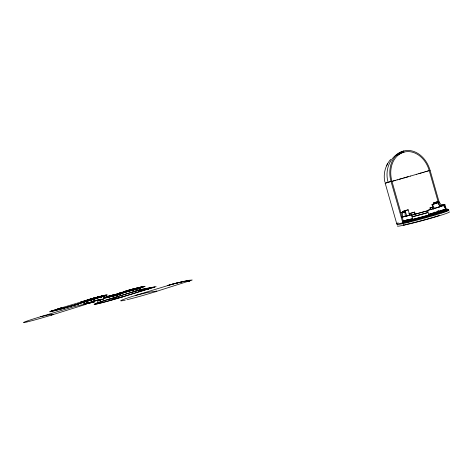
<?xml version="1.0" encoding="UTF-8"?>
<svg xmlns="http://www.w3.org/2000/svg" width="473" height="473" viewBox="0 0 473 473"><rect width="100%" height="100%" fill="white"/><g stroke="black" fill="none" stroke-linecap="round" stroke-linejoin="round"><path stroke-width="0.71" d="M402.588 212.897L402.635 211.466A23.561 0.751 -15.5 0 1 407.874 209.864L408.169 209.799L409.689 215.12M97.55 301.005L100.14 300.042A22.858 0.804 -16.3 0 0 100.205 299.935L103.54 298.96L97.627 301.035M402.428 217.006L402.576 212.489L403.02 212.353M390.68 159.377C385.306 165.491 382.988 174.188 384.91 182.135M387.689 163.587L386.506 165.905M50.954 311.317L57.824 308.97M83.52 301.372L83.059 301.662L83.526 301.679A28.634 0.905 -16.2 0 0 84.773 301.467L86.121 301.177M396.746 223.729L385.193 183.222L387.499 182.495M102.192 296.494L100.459 297.215M102.617 296.364L102.416 296.21A29.101 0.922 -16.3 0 0 101.086 296.423M104.007 295.944L103.9 295.791A28.504 0.905 -16.3 0 0 102.481 296.003M122.223 292.367L122.885 292.509A34.399 1.177 -16.1 0 0 124.813 292.166L125.812 291.953M102.008 296.547L101.908 296.364A27.623 0.875 -16.3 0 0 100.595 296.571M133.421 290.026L140.446 287.708L139.251 287.767A35.646 1.242 -16.2 0 0 137.856 288.027L136.39 288.37M438.838 210.461L437.927 210.745M437.927 207.328L436.277 207.801M104.291 297.623L103.309 298.114L104.267 298.138A42.558 1.46 -16.1 0 0 105.692 297.901L118.008 294.833M434.581 208.297A24.164 0.881 -15.4 0 1 428.254 210.16L427.604 210.414L428.733 214.375L429.378 214.115A24.158 0.993 -15.3 0 0 437.028 211.839L438.814 211.283A24.158 0.993 -15.3 0 0 443.621 209.651L445.477 209.125L444.36 205.211L442.509 205.737A24.164 0.881 -15.4 0 1 438.778 206.991M58.687 308.674L61.254 307.929L60.231 308.473L60.834 308.497A39.643 1.253 -16.2 0 0 61.898 308.331L63.311 308.053A33.104 1.052 -16.2 0 0 64.57 307.775L68.928 306.681M61.502 308.763L50.327 311.423A11.583 0.367 -16.3 0 1 50.652 311.287L58.806 308.668M104.078 297.712L105.101 297.322M104.214 297.659L109.322 296.057M408.737 213.879A24.164 0.881 -15.4 0 1 414.011 212.33L414.644 212.093L415.353 214.576M124.57 291.492L142.278 286.685A38.626 1.342 -16.2 0 1 143.952 286.372L145.134 286.336L135.266 289.535M105.124 297.393L103.818 297.996L104.77 298.002A40.069 1.378 -16.1 0 0 106.248 297.754L118.445 294.655M100.672 297.245L104.403 295.826L101.417 296.731A16.094 0.514 -16.2 0 1 100.666 297.068L101.151 296.943A11.695 0.372 -16.2 0 1 100.323 297.251L100.152 297.31M385.607 183.122L385.193 183.222L390.201 181.691M50.646 311.287A20.179 0.644 -16.3 0 0 51.084 311.618A20.298 0.644 -16.3 0 0 57.369 310.069L58.114 309.868A20.357 0.644 -16.3 0 0 75.408 304.908L78.76 303.82L78.352 303.914M103.025 296.441L104.846 295.643L104.273 295.619A30.745 0.976 -16.3 0 0 102.783 295.879L100.365 296.423M132.854 290.18L136.809 289.08M83.153 301.348L85.696 300.515M120.083 292.911L124.434 291.575M134.805 288.796L132.493 289.31A21.734 0.751 -16.2 0 0 132.215 289.381L129.496 290.233A25.507 0.881 -16.2 0 1 132.121 289.612L135.071 288.701M89.982 299.291L85.69 300.875L86.139 300.899A26.553 0.84 -16.2 0 0 87.399 300.68L88.735 300.39A19.99 0.633 -16.2 0 0 91.65 299.687L96.421 298.398M123.802 291.746L123.423 291.876L133.374 289.05L132.588 289.287M59.409 308.455L85.601 300.651M105.036 297.363L110.091 295.838M105.296 297.257L107.531 296.583L104.835 297.688L105.786 297.694A39.726 1.366 -16.1 0 0 107.265 297.446L113.437 296.027M85.761 300.597L85.105 300.781L85.447 300.698M98.13 297.127L95.227 298.02A20.918 0.662 -16.3 0 0 92.513 298.682L95.174 297.854A21.049 0.668 -16.3 0 1 97.521 297.275L98.13 297.127L97.787 297.245A27.458 0.875 -16.3 0 1 99.637 296.837L102.742 295.927L92.022 298.682L92.43 298.605A13.132 0.414 -16.2 0 1 94.641 298.02M127.397 290.67L124.854 291.705L125.942 291.64A32.294 1.106 -16.1 0 0 127.119 291.421L128.561 291.12A23.337 0.804 -16.1 0 0 131.937 290.321L135.225 289.458M80.457 302.277A11.458 0.361 -16.2 0 1 81.782 301.786L87.487 300.042M85.424 300.639L87.937 299.9M131.671 289.73L130.749 290.097L131.11 290.103A13.244 0.455 -16.1 0 0 131.725 289.99L136.969 288.512L136.591 288.53A13.498 0.467 -16.2 0 0 135.946 288.642L132.895 289.381M135.361 291.191L132.948 292.001M187.882 281.583L190.4 280.578L184.99 281.275M87.121 300.089L92.093 298.664M102.688 296.618L106.313 295.211L105.721 295.187A31.862 1.011 -16.3 0 0 104.155 295.465L99.401 296.66M124.387 291.557L125.599 291.173M401.618 217.19A25.353 0.928 -15.4 0 0 405.16 216.362L405.917 216.12M136.023 288.902L130.719 290.292A13.35 0.461 -16.1 0 1 130.105 290.404L129.744 290.398L131.618 289.742M126.959 299.722L127.184 299.669A24.708 1.076 -16.2 0 0 155.049 291.847L156.817 291.066L148.008 292.391L135.627 295.4A24.856 1.082 -16.2 0 0 128.023 297.83A25.128 1.094 -16.2 0 0 125.268 300.113L125.292 300.107M401.128 212.82A23.561 0.751 -15.5 0 0 405.113 211.874L405.491 211.756L406.875 216.604M434.007 204.159L433.623 202.811L433.978 202.698A23.561 0.751 -15.5 0 1 438.767 201.551L441.344 205.152L440.393 205.442M140.008 288.181L144.094 286.65L142.911 286.691A38.94 1.354 -16.2 0 0 141.238 286.999L132.481 289.174M100.276 297.369L105.911 295.335L105.313 295.306A32.01 1.017 -16.3 0 0 103.747 295.59M107.418 296.66L107.814 296.536M406.437 224.356L403.534 225.272L391.035 181.443A25.82 20.298 74 0 1 403.481 151.07A25.82 20.298 74 0 1 430.093 170.369L439.429 203.124M87.854 299.876L89.622 299.308M96.888 297.96L98.283 297.351A11.08 0.349 -16.2 0 0 97.71 297.458L91.005 299.486A10.985 0.349 -16.2 0 0 91.537 299.391L96.888 297.96L92.46 299.113A10.873 0.343 -16.2 0 1 91.928 299.208L93.423 298.569M188.355 281.435L190.95 280.406L182.767 281.737M155.073 291.841L192.245 279.998L188.721 280.341A60.863 2.661 -16.2 0 0 185.369 281.003L175.193 283.392M403.274 220.98L404.415 220.625M402.842 222.836L403.723 222.558A25.713 1.106 -15.3 0 0 434.054 214.571A25.713 1.106 -15.3 0 0 446.707 209.817M402.162 217.089L403.309 216.735M87.493 300.006L88.173 299.829M81.675 301.922A21.149 0.668 -16.2 0 0 81.374 302.105L81.965 301.922A18.624 0.585 -16.2 0 1 82.361 301.715M88.729 302.253L83.526 304.05A28.924 0.999 -16.2 0 0 83.55 304.139L86.583 303.223A21.918 0.757 -16.2 0 1 86.772 303.027L88.806 302.271L84.182 303.814A22.308 0.769 -16.2 0 0 84.005 303.997M86.583 303.223L83.544 304.139M143.449 289.683L138.205 291.031L141.22 290.097M135.627 295.4L173.39 283.865A13.143 0.556 -16.1 0 1 175.193 283.392M57.641 308.993L59.486 308.461M136.987 289.021L137.696 288.808M139.405 288.288L142.947 286.945L141.758 287.01A34.943 1.212 -16.2 0 0 140.357 287.271L138.595 287.649A25.051 0.863 -16.2 0 0 135.863 288.299L133.96 288.784M51.131 315.207L53.207 314.344L51.817 314.297A95.422 3.352 -16.6 0 0 50.156 314.533L40.725 316.679L74.249 306.61L81.811 304.819L86.086 304.281L51.131 315.207A22.692 0.798 -16.4 0 1 42.611 317.732A22.556 0.792 -16.4 0 1 27.044 321.93M97.71 301.005L100.779 299.799L100.205 299.935M117.931 294.815L121.224 293.579L120.195 293.567A41.648 1.454 -16.3 0 0 118.522 293.863L107.365 296.595L112.219 295.223M113.591 296.068L121.839 293.402L119.799 293.567M116.701 295.235L122.909 293.071L114.974 294.608M138.021 290.416L138.559 290.251L138.134 290.327M141.191 289.919L139.145 290.487L141.326 290.079M144.324 288.973L145.589 288.583M138.228 291.025L142.905 289.6L137.637 290.582M140.233 290.653L150.449 288.193L145.684 289.647M145.099 289.381L146.695 288.891M149.693 287.962L150.982 287.572M147.186 288.802L143.349 289.707M122.081 297.014L156.125 286.603L140.765 289.494L108.021 299.474A21.616 0.834 -16.2 0 0 95.304 304.275A21.616 0.834 -16.2 0 0 122.081 297.014L108.021 299.474M436.567 202.066L436.147 202.196L436.526 203.538M167.442 285.597L173.349 283.93M167.968 285.432L172.131 284.249M89.432 299.427L90.497 299.107M75.408 304.908L107.259 294.939L106.561 294.916A31.537 0.999 -16.3 0 0 105.053 295.187L90.124 299.184M107.004 296.737L107.915 296.435M124.866 292.409L128.561 291.285A17.052 0.591 -16.1 0 0 130.85 290.712M89.125 303.234L95.114 301.638L89.592 303.134M139.263 288.329L137.927 288.737A9.277 0.325 -16.2 0 0 139.192 288.252M118.339 294.738L122.442 293.225L115.909 294.389M119.243 294.496L123.388 292.929L116.683 294.135M136.236 291.025L137.797 290.552M88.019 299.847L100.518 296.595M87.552 300.911A15.692 0.497 -16.2 0 0 89.876 300.314L92.359 299.604M97.284 298.179L96.125 298.498A9.342 0.302 -16.2 0 0 97.769 297.919L100.909 296.967M78.565 303.879L77.158 304.275M125.788 291.114L126.746 290.86M95.138 300.686L94.399 300.875A22.083 0.769 -16.3 0 0 91.431 301.591L90.982 301.673L101.198 299.161L97.74 300.178A44.87 1.573 -16.3 0 0 95.185 300.698M118.865 293.366C121.419 292.651 121.667 292.344 123.565 292.355A32.903 1.123 -16.1 0 0 124.736 292.143L126.173 291.841L122.637 292.911M133.439 289.08L135.81 288.424M89.231 303.175L86.606 303.767A49.931 1.726 -16.1 0 1 85.607 303.95L88.794 303.01A45.278 1.567 -16.2 0 0 89.687 302.844L94.695 301.709M102.96 299.102L103.522 298.93M89.48 299.374L90.041 299.208M90.444 299.06L90.792 298.983M81.368 302.105L83.112 301.579M97.964 297.204L95.055 298.073A20.404 0.644 -16.3 0 0 92.418 298.717M84.685 301.484L82.84 302.016L83.544 301.827A27.404 0.863 -16.2 0 0 84.974 301.526M76.756 304.393L105.355 295.489L104.781 295.465A30.568 0.97 -16.3 0 0 103.291 295.726L101.772 296.063M128.349 290.345L125.984 291.055L127.74 290.546M90.231 299.149L90.538 299.06M60.893 308.035L61.254 307.929M88.658 299.681L90.84 298.942M89.74 299.297L92.016 298.599M85.66 300.562L87.86 299.87M80.434 302.282C83.017 301.626 83.106 301.331 83.94 301.555A27.221 0.857 -16.2 0 0 85.199 301.342L86.535 301.053L83.118 302.087A21.539 0.68 -16.2 0 0 85.43 301.532L94.825 298.924M97.125 298.226L93.967 299.143M76.354 304.511L77.123 304.31M75.94 304.636L76.697 304.441M76.484 304.506L75.526 304.76M127.811 290.434L131.494 289.441M433.623 202.811A22.964 0.727 -15.5 0 1 438.288 201.693L438.767 201.551M388.723 182.129L389.433 181.922M91.691 298.759L90.887 298.96L92.383 298.564M75.834 304.695L73.829 305.262M75.396 304.825L73.392 305.387M389.947 181.768L391.922 181.194A24.673 19.399 74 0 1 403.818 152.17A24.673 19.399 74 0 1 429.248 170.611L438.229 202.125M391.313 181.372L391.922 181.194L403.723 222.558M90.29 299.131L90.934 299.019M90.875 298.96L92.974 298.321M108.11 296.405L109.21 296.086M425.505 171.705L426.498 171.415M427.456 171.137L428.372 170.865M91.011 298.895L91.271 298.818M72.954 305.517L73.593 305.357M73.362 305.428L71.618 305.907M128.431 290.251L132.002 289.24M420.19 173.254L421.283 172.935M423.436 172.308L418.836 173.65M422.75 172.509L424.565 171.977M424.482 172.006L430.093 170.369M101.151 296.943L97.799 297.907M72.434 305.694L72.901 305.558M127.083 291.77L124.813 292.432A25.347 0.875 -16.1 0 1 122.85 292.893M416.867 174.218L410.363 176.098M416.772 174.247L419.084 173.573M87.375 300.982L85.353 301.567A22.113 0.698 -16.2 0 1 82.988 302.129M71.133 306.049L71.73 305.901M70.891 306.12L71.222 306.049M70.648 306.191L70.968 306.12M408.14 176.736L401.346 178.688M406.36 177.251L410.452 176.068M70.708 306.197L70.158 306.327M68.904 306.717L70.193 306.344M134.805 289.636L137.856 288.761M149.622 288.542L145.767 289.636M397.048 179.911L400.791 178.847M399.147 179.314L402.553 178.339M403.599 178.043L405.875 177.387M69.176 306.61L69.667 306.469M395.493 180.355L391.626 181.449M397.29 179.846L393.252 180.988M67.698 307.03L68.189 306.894M67.355 307.154L67.87 307.012M67.095 307.231L67.45 307.101M135.213 288.548L135.792 288.406M92.572 298.439L93.991 298.031M92.14 298.599L94.63 297.889M66.835 307.302L67.201 307.172M66.581 307.373L66.959 307.243M66.066 307.521L66.711 307.314M65.812 307.592L66.226 307.45M65.558 307.663L65.984 307.515M65.493 307.657L64.287 308.018M64.795 307.876L65.25 307.722M93.589 298.15L95.055 297.736M64.038 308.089L64.529 307.923M63.536 308.23L64.05 308.059M128.331 290.404L132.127 289.387M93.577 299.273L92.347 299.61M63.814 308.124L63.039 308.366M62.548 308.502L63.341 308.254M116.518 295.288L115.459 295.578M62.874 308.384L62.064 308.638M62.412 308.514L61.585 308.768M94.653 297.854L96.161 297.434M94.127 298.037L98.414 296.837M61.951 308.638L61.106 308.899M109.505 296.015L110.919 295.613M92.022 298.682L92.619 298.516M61.052 308.881L51.001 311.346M133.144 290.126L128.443 291.338M131.985 289.305L133.546 288.832M95.179 297.754L98.887 296.76M91.945 299.722L91.165 299.929M110.333 295.791L111.794 295.377M132.564 290.256L130.855 290.712M115.164 295.578L113.396 296.122M96.758 297.316L99.525 296.553M90.781 300.03L88.699 300.562M111.752 295.365L113.177 294.969M440.056 205.513A24.164 0.881 -15.4 0 1 443.089 204.91L444.868 204.442L445.962 208.291A25.713 1.058 -15.3 0 0 445.27 208.392M111.208 295.554L114.17 294.72M172.196 284.261L173.975 283.77M112.119 295.318L115.17 294.466M90.982 301.673L98.437 300M88.191 303.163L88.794 303.01M173.437 283.936L174.614 283.605M85.607 303.95L86.204 303.796A46.366 1.602 -16.2 0 0 87.085 303.631L88.847 303.264M174.07 283.77L175.915 283.28M99.117 296.672L100.595 296.281M98.378 296.914L99.909 296.506M402.635 211.466L403.061 211.366A22.964 0.727 -15.5 0 1 408.169 209.799M433.83 208.522L434.486 208.386A25.353 0.928 -15.4 0 0 440.292 206.583L437.708 202.763L437.241 202.882A22.964 0.727 -15.5 0 1 431.985 204.496L433.38 209.397M113.065 295.075L114.608 294.661M174.72 283.611L176.565 283.12M140.049 287.968L138.749 287.903A33.861 1.177 -16.2 0 0 137.436 288.152L136.928 288.258M138.76 288.359L139.233 288.246L135.751 289.245M439.358 206.807L440.292 206.583M100.187 296.405L103.404 295.625M114.697 294.608L116.175 294.224M114.017 294.839L115.566 294.431M176.021 283.286L177.221 282.96M176.677 283.126L179.793 282.351M177.328 282.972L181.608 281.938M115.702 294.366L117.162 293.993M179.864 282.381L182.188 281.813M431.985 204.496L432.31 204.425A23.561 0.751 -15.5 0 0 437.708 202.763M136.715 288.264L131.997 289.653A24.874 0.863 -16.2 0 0 129.442 290.256M122.176 292.255L119.906 292.953A10.158 0.349 -16.2 0 0 118.894 293.361M181.632 281.979L184.446 281.329M118.262 293.816L119.764 293.502M139.505 289.872L140.256 289.736M153.654 287.223L140.582 289.671L108.317 299.421A20.658 0.792 -16.2 0 0 96.173 304.003A20.658 0.792 -16.2 0 0 121.756 297.074L154.825 287.005M138.973 290.038L139.299 289.973M153.914 287.241L154.269 287.17M138.63 290.18L139.056 290.103M152.761 287.537L153.222 287.448M152.247 287.696L152.708 287.608M135.26 291.208L135.68 291.126M149.273 288.607L149.728 288.518M89.882 300.314L90.266 300.243M92.052 302.513L92.472 302.442M430.501 209.787L429.963 207.913L430.406 207.854A24.164 0.881 -15.4 0 1 433.002 207.198M411.031 214.848L411.451 214.807L412.574 218.739A25.713 1.058 -15.3 0 1 402.807 221.08M412.574 218.739L412.149 218.774A24.158 0.993 -15.3 0 1 403.274 220.867M23.733 322.533L23.786 322.539A22.071 0.775 -16.4 0 0 24.525 322.456L25.542 322.261A22.231 0.78 -16.4 0 0 26.926 321.953M432.31 204.425L434.486 208.386M448.658 209.61L448.859 210.331M443.089 204.91L443.449 206.187M438.288 201.693L439.447 205.761M440.552 211.005L441.143 213.075M434.835 212.046L435.621 214.813M430.406 207.854L430.944 209.74M414.005 212.33L414.537 214.198M407.856 220.04L408.441 222.091M406.904 219.602L407.685 222.34M403.061 211.366L403.445 212.696M405.367 220.589L405.952 222.647M404.699 221.601L404.61 221.293L403.463 221.654A25.713 1.076 -15.3 0 0 435.391 213.169A25.713 1.076 -15.3 0 0 445.282 209.084M405.113 211.874L405.16 216.362M80.658 302.229A11.145 0.349 -16.2 0 1 81.953 301.744M98.012 297.854A9.561 0.307 -16.2 0 1 96.35 298.445M84.448 301.685A29.551 0.934 -16.2 0 1 82.84 302.016M90.254 300.243A16.407 0.52 -16.2 0 1 87.203 301.029M427.45 212.655A22.964 0.893 -15.3 0 1 412.042 216.811M411.262 215.375A22.964 0.893 -15.3 0 1 427.935 210.733M444.555 206.878A24.158 0.94 -15.3 0 1 444.496 207.292M427.48 212.696A24.158 0.94 -15.3 0 1 412.409 216.776M411.35 215.298A24.158 0.94 -15.3 0 1 428.568 210.52M405.491 211.756A22.964 0.727 -15.5 0 1 400.98 212.82M449.131 211.892A26.908 1.23 -15.2 0 1 423.37 220.335A26.908 1.23 -15.2 0 1 397.657 225.875M446.808 210.384A26.908 1.177 -15.3 0 1 426.374 217.633A26.908 1.177 -15.3 0 1 397.184 224.214M444.809 211.254A22.964 1.005 -15.3 0 1 443.597 212.087M406.538 222.523A22.964 1.005 -15.3 0 1 406.39 222.552M439.541 215.398A22.964 1.052 -15.2 0 1 407.022 224.226M411.031 214.848A24.164 0.881 -15.4 0 1 405.462 216.232M402.913 216.823A24.164 0.881 -15.4 0 1 402.529 216.912M445.643 210.934A24.158 1.058 -15.3 0 1 445.962 211.23M446.069 209.758A26.908 1.153 -15.3 0 1 426.274 216.865A26.908 1.153 -15.3 0 1 397.149 223.41M444.809 209.356A24.158 1.011 -15.3 0 1 432.44 213.967A24.158 1.011 -15.3 0 1 403.315 221.571M445.536 209.977A25.713 1.106 -15.3 0 1 445.986 209.906M398.077 222.617A25.713 1.076 -15.3 0 1 397.882 222.617M446.583 210.574A25.713 1.123 -15.3 0 1 447.689 210.651M396.995 155.641A24.673 22.432 74.1 0 1 404.054 152.105M388.091 182.318A25.82 23.473 74.1 0 1 403.741 150.999M40.779 316.662A22.231 0.78 -16.4 0 0 23.792 322.344A22.006 0.775 -16.4 0 0 23.674 322.438M135.946 289.198A8.662 0.302 -16.2 0 1 134.764 289.653M119.095 293.307A9.88 0.337 -16.2 0 1 120.059 292.923M124.86 292.409A25.116 0.863 -16.1 0 1 122.744 292.899M444.36 205.211A25.713 0.94 -15.4 0 1 427.604 210.414M411.451 214.807A25.713 0.94 -15.4 0 1 401.695 217.196M409.553 213.571A25.713 0.94 -15.4 0 1 414.644 212.093M429.963 207.913A25.713 0.94 -15.4 0 1 433.073 207.115M441.067 205.193A25.713 0.94 -15.4 0 1 444.868 204.442M445.477 209.125A25.713 1.058 -15.3 0 1 428.733 214.375"/></g></svg>
